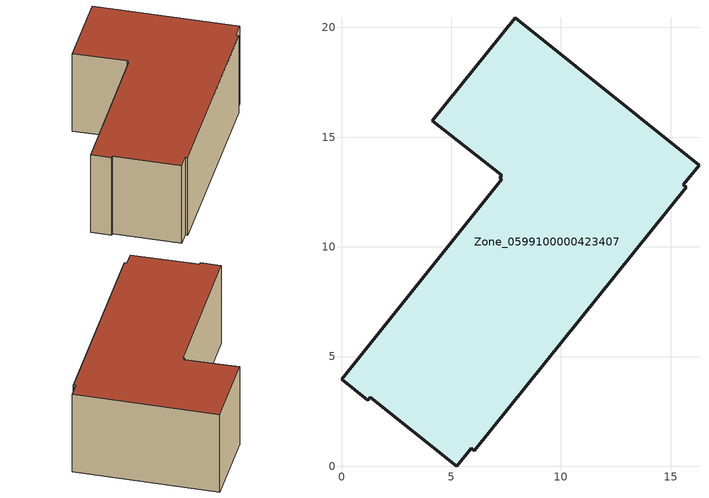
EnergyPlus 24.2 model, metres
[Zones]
Zone_0599100000423407
 floor ground (C_G): 7.21,13.14 7.31,13.27 4.14,15.75 7.93,20.44 16.29,13.72 15.57,12.83 15.71,12.72 6.05,0.7 5.91,0.81 5.25,0 1.31,3.14 1.2,3 0,3.96 7.3,13.07 z0
 wall outside (C_F): 15.57,12.83 16.29,13.72 7.93,20.44 4.14,15.75 7.31,13.27 7.21,13.14 7.3,13.07 0,3.96 1.2,3 1.31,3.14 5.25,0 5.91,0.81 6.05,0.7 15.71,12.72 15.57,12.83 z0:6.67
 roof outside (C_R): 7.31,13.27 7.21,13.14 7.3,13.07 0,3.96 1.2,3 1.31,3.14 5.25,0 5.91,0.81 6.05,0.7 15.71,12.72 15.57,12.83 16.29,13.72 7.93,20.44 4.14,15.75 z6.67
[BUILDING]
Pand.0599100000423407: North Axis=0; Terrain=City; Loads Convergence Tolerance Value=0.04; Temperature Convergence Tolerance Value=0.4; Solar Distribution=FullExterior; Maximum Number of Warmup Days=25; Minimum Number of Warmup Days=1
[Site:Location]
Rotterdam.The.Hague.AP_ZH_NLD Design_Conditions: Latitude=51.96; Longitude=4.45; Time Zone=1; Elevation=-4.5
[SITE:GROUNDTEMPERATURE:BUILDINGSURFACE]
18, 18, 18, 18, 18, 18, 18, 18, 18, 18, 18, 18
[MATERIAL] Thermal Absorptance=0.9; Solar Absorptance=0.7; Visible Absorptance=0.7
Name | Roughness | Thickness | Conductivity | Density | Specific Heat
G.D.2006-2014 | MediumSmooth | 0.15 | 0.06 | 540 | 1210
F.D.2006-2014 | Rough | 0.3 | 0.12 | 1920 | 840
R.D.2006-2014 | MediumRough | 0.2 | 0.08 | 1500 | 1000
[CONSTRUCTION]
C_G: G.D.2006-2014
C_F: F.D.2006-2014
C_R: R.D.2006-2014
[ZONE]
Zone_0599100000423407: Type=1; Multiplier=1; Ceiling Height=Autocalculate; Volume=Autocalculate; Floor Area=autocalculate; Part of Total Floor Area=Yes
[ZONEINFILTRATION:DESIGNFLOWRATE]
Infil_Zone_0599100000423407: Zone or ZoneList or Space or SpaceList=Zone_0599100000423407; Schedule=AlwaysOn; Design Flow Rate Calculation Method=Flow/Area; Flow Rate per Floor Area=0.0021; Constant Term Coefficient=1; Temperature Term Coefficient=0; Velocity Term Coefficient=0; Velocity Squared Term Coefficient=0
[HVACTEMPLATE:ZONE:IDEALLOADSAIRSYSTEM]
Zone_0599100000423407: Maximum Heating Supply Air Temperature=50; Minimum Cooling Supply Air Temperature=13; Maximum Heating Supply Air Humidity Ratio=0.0156; Minimum Cooling Supply Air Humidity Ratio=0.0077; Heating Limit=NoLimit; Cooling Limit=NoLimit; Dehumidification Control Type=ConstantSensibleHeatRatio; Cooling Sensible Heat Ratio=0.7; Dehumidification Setpoint=60; Humidification Control Type=None; Humidification Setpoint=30; Outdoor Air Method=None; Outdoor Air Flow Rate per Person=0.00944; Outdoor Air Flow Rate per Zone Floor Area=0; Outdoor Air Flow Rate per Zone=0; Demand Controlled Ventilation Type=None; Outdoor Air Economizer Type=NoEconomizer; Heat Recovery Type=None; Sensible Heat Recovery Effectiveness=0.7; Latent Heat Recovery Effectiveness=0.65
[ZONECONTROL:THERMOSTAT]
ThermostatControl_Zone_0599100000423407: Zone or ZoneList=Zone_0599100000423407; Control Type Schedule=DualSetpointControlType; Control 1=Thermostat_Zone_0599100000423407; Temperature Difference Between Cutout And Setpoint=0
[THERMOSTATSETPOINT:DUALSETPOINT]
Thermostat_Zone_0599100000423407: Heating Setpoint Temperature Schedule=HeatingSetpoint_Zone_0599100000423407; Cooling Setpoint Temperature Schedule=CoolingSetpoint_Zone_0599100000423407
[SCHEDULE:COMPACT]
HeatingSetpoint_Zone_0599100000423407: Through: 12/31, For: AllDays, Until: 24:00, 21
CoolingSetpoint_Zone_0599100000423407: Through: 12/31, For: AllDays, Until: 24:00, 24
DualSetpointControlType: Through: 12/31, For: AllDays, Until: 24:00, 4
AlwaysOn: Through: 12/31, For: AllDays, Until: 24:00, 1
